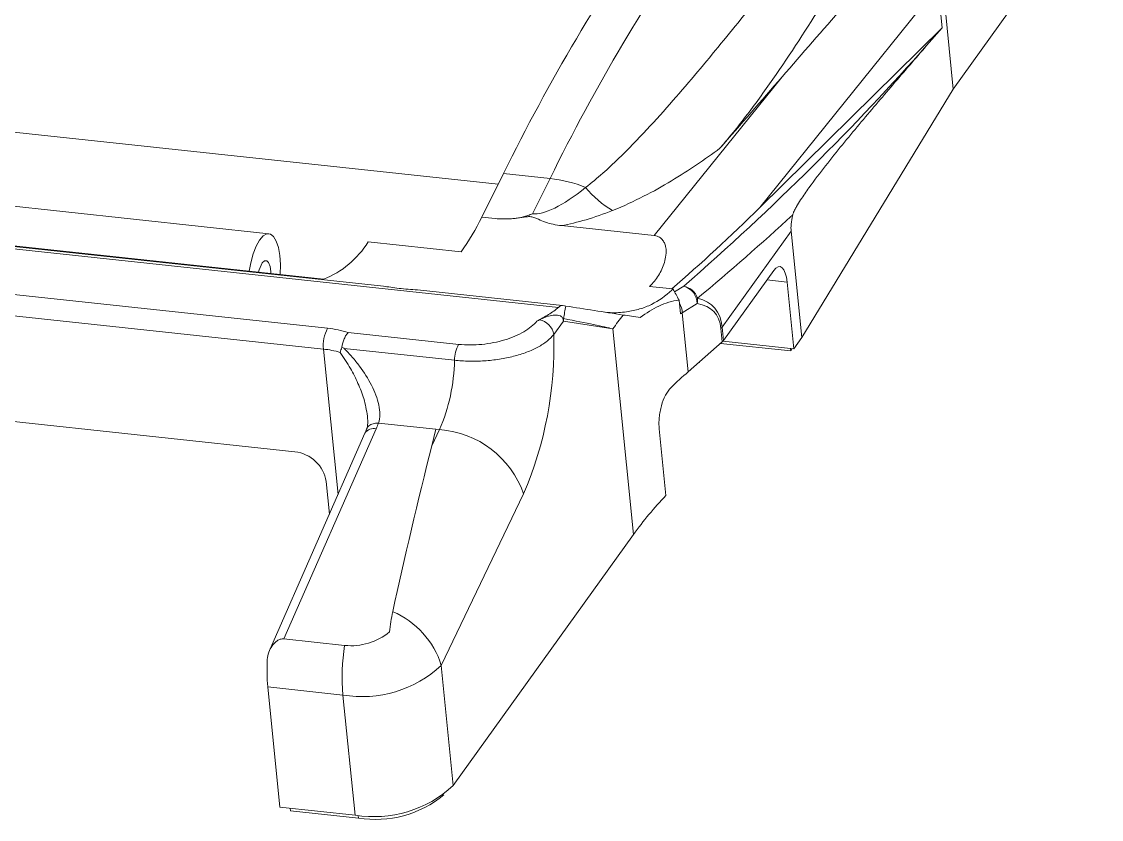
# Model space of a CAD drawing. Header units: inches. Extents: x 1430 to 4816, y 541 to 1061.
# Drawn here: x 2642.62 to 2691.9, y 708.75 to 745.17 of the extents above; entities that cross this region are included whole.
import ezdxf

# ---------------------------------------------------------------- set-up
doc = ezdxf.new("R2010")
doc.units = ezdxf.units.IN

msp = doc.modelspace()

# ---------------------------------------------------------------- linework, layer by layer
at = {"color": 7, "linetype": 'Continuous', "lineweight": 15}
for p, q in [((2691.899, 751.52), (2685.135, 742.092)), ((2684.435, 746.779), (2676.314, 736.689)), ((2684.435, 746.779), (2684.625, 744.892)), ((2684.763, 745.804), (2685.135, 742.092)), ((2676.314, 736.689), (2684.625, 744.892)), ((2683.921, 744.076), (2684.625, 744.892)), ((2671.495, 735.402), (2677.327, 742.647)), ((2685.135, 742.092), (2678.227, 730.749)), ((2664.617, 738.24), (2663.623, 736.249)), ((2666.74, 738.011), (2664.617, 738.24)), ((2665.936, 736.399), (2666.74, 738.011)), ((2667.119, 732.128), (2617.805, 737.435)), ((2653.907, 735.485), (2639.535, 737.031)), ((2626.066, 736.649), (2659.138, 733.09)), ((2663.623, 736.249), (2664.226, 736.184)), ((2656.402, 733.407), (2634.844, 735.726)), ((2667.267, 735.857), (2671.495, 735.402)), ((2677.74, 735.611), (2674.592, 731.224)), ((2677.74, 735.611), (2678.227, 730.749)), ((2658.433, 735.112), (2662.679, 734.655)), ((2625.554, 734.51), (2656.584, 731.17)), ((2676.947, 733.813), (2674.653, 730.616)), ((2656.401, 730.223), (2625.371, 733.562)), ((2654.422, 733.62), (2654.428, 733.632)), ((2677.861, 730.239), (2677.557, 733.278)), ((2660.689, 732.923), (2667.312, 732.21)), ((2672.343, 732.966), (2671.279, 733.08)), ((2672.625, 732.455), (2672.688, 731.826)), ((2673.456, 732.303), (2672.774, 731.879)), ((2672.774, 731.879), (2673.044, 729.189)), ((2667.347, 731.502), (2666.905, 730.887)), ((2669.6, 731.144), (2667.347, 731.502)), ((2657.531, 730.979), (2662.568, 730.437)), ((2670.542, 721.753), (2669.6, 731.144)), ((2674.594, 730.552), (2674.533, 731.16)), ((2674.592, 731.224), (2674.653, 730.616)), ((2674.594, 730.552), (2673.044, 729.189)), ((2677.721, 730.136), (2674.514, 730.481)), ((2674.629, 730.586), (2677.861, 730.239)), ((2677.861, 730.239), (2678.227, 730.749)), ((2662.378, 729.713), (2657.342, 730.255)), ((2677.721, 730.136), (2677.709, 730.255)), ((2677.788, 730.246), (2677.721, 730.136)), ((2673.52, 729.607), (2673.536, 729.605)), ((2673.536, 729.605), (2673.535, 729.62)), ((2673.536, 729.605), (2673.569, 729.65)), ((2627.657, 728.484), (2655.094, 725.532)), ((2661.533, 726.562), (2658.905, 726.845)), ((2658.293, 726.38), (2653.931, 716.463)), ((2658.808, 726.588), (2654.588, 716.995)), ((2661.342, 725.806), (2661.533, 726.562)), ((2661.342, 725.806), (2661.696, 726.545)), ((2661.696, 726.545), (2661.533, 726.562)), ((2672.024, 723.541), (2671.719, 726.58)), ((2656.523, 724.175), (2656.671, 722.693)), ((2665.532, 723.611), (2661.775, 715.78)), ((2670.542, 721.753), (2662.324, 710.3)), ((2657.364, 716.696), (2654.588, 716.995)), ((2661.775, 715.78), (2662.324, 710.3)), ((2657.288, 714.432), (2653.859, 714.801)), ((2653.859, 714.801), (2654.408, 709.321)), ((2657.838, 708.951), (2657.288, 714.432)), ((2654.408, 709.321), (2657.838, 708.951)), ((2654.887, 709.151), (2654.875, 709.27)), ((2654.887, 709.151), (2657.99, 708.818))]:
    msp.add_line(p, q, dxfattribs=at)
at = {"color": 8, "linetype": 'Continuous', "lineweight": 15}
for p, q in [((2664.373, 737.75), (2634.675, 740.946)), ((2677.557, 733.278), (2676.634, 733.377)), ((2672.422, 732.83), (2672.836, 733.088)), ((2657.066, 723.591), (2656.401, 730.223)), ((2657.99, 708.818), (2657.978, 708.938))]:
    msp.add_line(p, q, dxfattribs=at)
at = {"color": 7, "linetype": 'Continuous', "lineweight": 15, "flags": 128}
for points in [[(2653.002, 733.772), (2653.078, 734.161), (2653.191, 734.569), (2653.329, 734.92), (2653.483, 735.197), (2653.648, 735.386), (2653.814, 735.478), (2653.974, 735.468), (2654.119, 735.358), (2654.244, 735.152), (2654.341, 734.861), (2654.406, 734.498), (2654.435, 734.082), (2654.428, 733.632)], [(2653.607, 734.157), (2653.71, 734.253), (2653.81, 734.257), (2653.896, 734.168), (2653.96, 733.995), (2653.993, 733.758), (2653.997, 733.665)], [(2676.947, 733.813), (2677.044, 733.923), (2677.143, 733.981), (2677.239, 733.986), (2677.328, 733.938), (2677.407, 733.838), (2677.473, 733.691), (2677.524, 733.502), (2677.557, 733.278)]]:
    msp.add_lwpolyline(points, dxfattribs=at)
at = {"color": 7, "linetype": 'Continuous', "lineweight": 15}
for centre, radius, start, end in [((2744.044, 699.286), 88.464, 144.81975, 153.87504), ((2746.167, 699.058), 88.464, 144.81975, 153.87504), ((2666.057, 731.935), 6.114, 67.847, 83.5865), ((2671.72, 740.291), 4.304, 218.7328, 240.346), ((2653.016, 741.453), 11.815, 324.8749, 333.87), ((2654.859, 737.307), 4.194, 291.577, 328.4411), ((2654.804, 733.424), 1.404, 148.5418, 167.5671), ((2664.566, 728.337), 9.051, 27.0691, 30.7598), ((2672.631, 732.289), 0.825, 0.968, 75.5515), ((2672.715, 732.307), 0.79, 17.4548, 81.1766), ((2672.675, 732.467), 0.798, 348.0859, 5.4976), ((2693.666, 726.978), 26.72, 168.7561, 170.002), ((2682.595, 721.814), 15.997, 141.4764, 144.3195), ((2666.107, 730.76), 0.809, 9.0061, 79.8493), ((2667.285, 731.585), 0.0732, 25.582, 68.2496), ((2666.721, 731.437), 0.63, 5.9204, 20.035), ((2666.609, 731.586), 0.743, 353.5089, 2.3456), ((2657.983, 730.409), 1.593, 151.4346, 186.705), ((2656.086, 726.255), 4.941, 72.987, 84.2083), ((2649.669, 730.373), 17.245, 336.9127, 1.7075), ((2674.282, 731.45), 0.383, 310.8797, 323.8363), ((2663.837, 729.719), 1.459, 150.4822, 180.2373), ((2674.343, 730.842), 0.383, 310.8797, 323.8363), ((2656.002, 726.29), 3.952, 72.987, 84.2083), ((2653.945, 729.871), 8.435, 336.7754, 358.9244), ((2688.01, 712.162), 22.669, 131.3145, 134.0389), ((2661.391, 722.171), 4.384, 19.1668, 86.0081), ((2654.922, 723.92), 1.62, 9.0565, 83.9128), ((2684.605, 711.602), 17.345, 136.5007, 144.1772), ((2668.414, 716.37), 9.049, 168.0919, 174.0088), ((2658.008, 714.611), 3.944, 17.2479, 66.8205), ((2657.645, 719.476), 2.794, 264.2358, 309.3128), ((2666.538, 715.255), 9.286, 171.0717, 185.085), ((2662.3, 715.601), 8.479, 176.9143, 185.4164), ((2658.156, 719.681), 5.321, 260.6152, 312.8481), ((2658.705, 714.201), 5.321, 260.6152, 312.8481), ((2658.773, 713.681), 4.926, 260.8563, 309.3032)]:
    msp.add_arc(centre, radius, start, end, dxfattribs=at)
at = {"color": 8, "linetype": 'Continuous', "lineweight": 15}
for centre, radius, start, end in [((2671.937, 731.856), 0.838, 1.5671, 33.0065), ((2658.694, 726.128), 0.474, 76.1327, 147.9327)]:
    msp.add_arc(centre, radius, start, end, dxfattribs=at)
at = {"color": 7, "linetype": 'Continuous', "lineweight": 15}
for centre, major_axis, ratio, start_param, end_param in [((2671.338, 739.144), (19.722, 18.063), 0.206115, 4.600529, 5.203401), ((2677.959, 755.641), (12.338, 19.135), 0.168219, 3.225891, 3.60525), ((2678.268, 751.577), (14.445, 15.083), 0.334554, 3.573952, 3.773285), ((2674.354, 736.9), (8.214, 7.869), 0.133401, 4.333537, 4.824208), ((2671.363, 738.492), (20, 17.348), 0.22271, 4.625158, 4.843736), ((2725.107, 813.397), (47.223, 78.094), 0.04831, 3.004435, 3.077303), ((2653.545, 712.698), (20.673, 19.232), 0.19153, 6.138773, 6.430219), ((2652.951, 712.831), (21.28, 19.286), 0.207687, 6.130908, 6.422354), ((2702.192, 728.349), (35.588, -4.119), 0.018477, 3.589346, 3.637444), ((2702.421, 726.063), (35.028, 1.389), 0.365741, 2.565285, 2.569918), ((2594.837, 742.998), (75.152, -11.989), 0.009184, 0.103184, 0.267178), ((2655.541, 726.94), (3.379, 1.039), 0.704807, 5.736083, 5.835357), ((2661.654, 722.688), (3.701, 15.447), 0.06602, 1.383403, 1.87886)]:
    msp.add_ellipse(centre, major_axis=major_axis, ratio=ratio, start_param=start_param, end_param=end_param, dxfattribs=at)
for points, knots in [([(2677.327, 742.647), (2679.178, 744.781), (2681.032, 746.903), (2684.733, 751.128), (2686.58, 753.23), (2688.419, 755.326)], [0, 0, 0, 0, 0.5, 0.5, 1, 1, 1, 1]), ([(2668.363, 737.598), (2668.638, 737.811), (2668.894, 738.028), (2669.388, 738.465), (2669.624, 738.685), (2670.311, 739.349), (2670.742, 739.795), (2671.567, 740.683), (2671.963, 741.125), (2672.731, 742.003), (2673.103, 742.44), (2674.197, 743.741), (2674.894, 744.596), (2676.25, 746.274), (2676.91, 747.098), (2677.557, 747.905)], [0, 0, 0, 0, 0.0625, 0.0625, 0.125, 0.125, 0.25, 0.25, 0.375, 0.375, 0.5, 0.5, 0.75, 0.75, 1, 1, 1, 1]), ([(2674.487, 739.389), (2674.957, 739.925), (2675.398, 740.479), (2676.248, 741.607), (2676.657, 742.182), (2677.856, 743.92), (2678.617, 745.1), (2679.355, 746.282)], [0, 0, 0, 0, 0.25, 0.25, 0.5, 0.5, 1, 1, 1, 1]), ([(2683.921, 744.076), (2683.408, 743.481), (2682.896, 742.886), (2681.871, 741.69), (2681.358, 741.089), (2680.335, 739.866), (2679.823, 739.245), (2679.059, 738.268), (2678.805, 737.935), (2678.425, 737.407), (2678.299, 737.226), (2678.111, 736.937), (2678.048, 736.837), (2677.956, 736.677), (2677.925, 736.621), (2677.881, 736.531), (2677.866, 736.5), (2677.844, 736.449), (2677.837, 736.431), (2677.824, 736.393), (2677.817, 736.372), (2677.812, 736.349)], [0, 0, 0, 0, 0.25, 0.25, 0.5, 0.5, 0.75, 0.75, 0.875, 0.875, 0.9375, 0.9375, 0.96875, 0.96875, 0.984375, 0.984375, 0.992188, 0.992188, 0.996094, 0.996094, 1, 1, 1, 1]), ([(2674.487, 739.389), (2674.147, 739.135), (2673.795, 738.883), (2673.06, 738.386), (2672.676, 738.139), (2671.871, 737.656), (2671.452, 737.421), (2670.565, 736.969), (2670.098, 736.752), (2669.591, 736.551)], [0, 0, 0, 0, 0.25, 0.25, 0.5, 0.5, 0.75, 0.75, 1, 1, 1, 1]), ([(2664.226, 736.184), (2664.365, 736.169), (2664.506, 736.161), (2664.792, 736.159), (2664.939, 736.166), (2665.231, 736.198), (2665.376, 736.223), (2665.59, 736.277), (2665.66, 736.297), (2665.801, 736.344), (2665.87, 736.371), (2665.936, 736.399)], [0, 0, 0, 0, 0.25, 0.25, 0.5, 0.5, 0.75, 0.75, 0.875, 0.875, 1, 1, 1, 1]), ([(2667.267, 735.857), (2667.003, 735.886), (2666.757, 735.937), (2666.417, 736.054), (2666.31, 736.101), (2666.152, 736.173), (2666.1, 736.198), (2665.989, 736.241), (2665.929, 736.259), (2665.797, 736.273), (2665.726, 736.268), (2665.588, 736.251), (2665.519, 736.24), (2665.311, 736.207), (2665.173, 736.187), (2664.898, 736.164), (2664.762, 736.159), (2664.492, 736.162), (2664.357, 736.17), (2664.226, 736.184)], [0, 0, 0, 0, 0.25, 0.25, 0.375, 0.375, 0.4375, 0.4375, 0.5, 0.5, 0.5625, 0.5625, 0.625, 0.625, 0.75, 0.75, 0.875, 0.875, 1, 1, 1, 1]), ([(2671.279, 733.08), (2671.435, 733.233), (2671.57, 733.402), (2671.799, 733.768), (2671.893, 733.965), (2671.989, 734.284), (2672.013, 734.395), (2672.038, 734.621), (2672.039, 734.737), (2672.011, 734.91), (2671.996, 734.967), (2671.954, 735.079), (2671.925, 735.134), (2671.847, 735.238), (2671.797, 735.287), (2671.668, 735.364), (2671.588, 735.392), (2671.495, 735.402)], [0, 0, 0, 0, 0.25, 0.25, 0.5, 0.5, 0.625, 0.625, 0.75, 0.75, 0.8125, 0.8125, 0.875, 0.875, 0.9375, 0.9375, 1, 1, 1, 1]), ([(2660.689, 732.923), (2660.548, 732.939), (2660.402, 732.947), (2660.12, 732.966), (2659.981, 732.977), (2659.713, 733.006), (2659.586, 733.024), (2659.347, 733.061), (2659.235, 733.08), (2659.138, 733.09)], [0, 0, 0, 0, 0.25, 0.25, 0.5, 0.5, 0.75, 0.75, 1, 1, 1, 1]), ([(2672.343, 732.966), (2672.325, 732.948), (2672.031, 732.659), (2671.546, 732.316), (2670.836, 732.037), (2670.206, 731.91), (2669.694, 731.867), (2669.346, 731.897), (2669.281, 731.902)], [0, 0, 0, 0, 0.023016, 0.377708, 0.56101, 0.744276, 0.952195, 1, 1, 1, 1]), ([(2670.854, 731.659), (2671.125, 731.872), (2671.409, 732.051), (2672.001, 732.326), (2672.309, 732.422), (2672.625, 732.455)], [0, 0, 0, 0, 0.5, 0.5, 1, 1, 1, 1]), ([(2666.14, 731.497), (2666.318, 731.597), (2666.496, 731.697), (2666.836, 731.903), (2666.996, 732.009), (2667.119, 732.128)], [0, 0, 0, 0, 0.5, 0.5, 1, 1, 1, 1]), ([(2666.249, 731.556), (2666.435, 731.651), (2666.621, 731.722), (2666.9, 731.773), (2666.993, 731.78), (2667.126, 731.762), (2667.168, 731.752), (2667.247, 731.716), (2667.285, 731.69), (2667.313, 731.653)], [0, 0, 0, 0, 0.5, 0.5, 0.75, 0.75, 0.875, 0.875, 1, 1, 1, 1]), ([(2667.459, 732.188), (2667.888, 732.12), (2668.319, 732.052), (2669.189, 731.916), (2669.626, 731.847), (2670.079, 731.777)], [0, 0, 0, 0, 0.5, 0.5, 1, 1, 1, 1]), ([(2662.568, 730.437), (2662.738, 730.419), (2662.913, 730.41), (2663.271, 730.41), (2663.45, 730.42), (2663.807, 730.455), (2663.987, 730.482), (2664.337, 730.551), (2664.506, 730.593), (2664.831, 730.692), (2664.99, 730.749), (2665.283, 730.873), (2665.419, 730.941), (2665.669, 731.086), (2665.784, 731.165), (2665.983, 731.327), (2666.069, 731.411), (2666.14, 731.497)], [0, 0, 0, 0, 0.125, 0.125, 0.25, 0.25, 0.375, 0.375, 0.5, 0.5, 0.625, 0.625, 0.75, 0.75, 0.875, 0.875, 1, 1, 1, 1]), ([(2657.243, 730.301), (2657.259, 730.437), (2657.296, 730.575), (2657.373, 730.755), (2657.402, 730.81), (2657.464, 730.906), (2657.497, 730.947), (2657.531, 730.979)], [0, 0, 0, 0, 0.5, 0.5, 0.75, 0.75, 1, 1, 1, 1]), ([(2666.905, 730.887), (2666.823, 730.781), (2666.722, 730.681), (2666.541, 730.537), (2666.476, 730.49), (2666.336, 730.399), (2666.261, 730.354), (2666.026, 730.226), (2665.855, 730.149), (2665.484, 730.008), (2665.282, 729.945), (2664.865, 729.839), (2664.649, 729.795), (2664.201, 729.726), (2663.969, 729.701), (2663.51, 729.672), (2663.28, 729.666), (2662.821, 729.675), (2662.596, 729.689), (2662.378, 729.713)], [0, 0, 0, 0, 0.125, 0.125, 0.1875, 0.1875, 0.25, 0.25, 0.375, 0.375, 0.5, 0.5, 0.625, 0.625, 0.75, 0.75, 0.875, 0.875, 1, 1, 1, 1]), ([(2657.243, 730.301), (2657.274, 730.287), (2657.306, 730.272), (2657.337, 730.257), (2657.339, 730.256), (2657.34, 730.255), (2657.342, 730.255)], [0, 0, 0, 0, 0.0001545143, 0.0001545143, 0.0001545143, 0.0001621679, 0.0001621679, 0.0001621679, 0.0001621679]), ([(2657.342, 730.255), (2657.47, 730.128), (2657.592, 729.996), (2657.825, 729.725), (2657.937, 729.585), (2658.251, 729.161), (2658.436, 728.871), (2658.664, 728.423), (2658.733, 728.271), (2658.846, 727.97), (2658.891, 727.821), (2658.953, 727.524), (2658.97, 727.378), (2658.967, 727.101), (2658.948, 726.969), (2658.907, 726.845)], [0, 0, 0, 0, 0.125, 0.125, 0.25, 0.25, 0.5, 0.5, 0.625, 0.625, 0.75, 0.75, 0.875, 0.875, 1, 1, 1, 1]), ([(2671.719, 726.58), (2671.711, 726.661), (2671.707, 726.744), (2671.708, 726.917), (2671.712, 727.008), (2671.729, 727.189), (2671.742, 727.279), (2671.775, 727.46), (2671.796, 727.55), (2671.868, 727.81), (2671.932, 727.974), (2672.078, 728.253), (2672.162, 728.372), (2672.252, 728.458)], [0, 0, 0, 0, 0.125, 0.125, 0.25, 0.25, 0.375, 0.375, 0.5, 0.5, 0.75, 0.75, 1, 1, 1, 1]), ([(2658.404, 727.167), (2658.412, 727.08), (2658.429, 726.887), (2658.404, 726.685), (2658.369, 726.6), (2658.36, 726.577)], [0, 0, 0, 0, 0.369058, 0.825225, 1, 1, 1, 1]), ([(2658.904, 726.845), (2658.82, 726.841), (2658.651, 726.832), (2658.454, 726.732), (2658.395, 726.626), (2658.365, 726.574)], [0, 0, 0, 0, 0.334089, 0.668178, 1, 1, 1, 1]), ([(2658.361, 726.562), (2658.356, 726.547), (2658.337, 726.487), (2658.312, 726.426), (2658.293, 726.38)], [0, 0, 0, 0, 0.249667, 1, 1, 1, 1]), ([(2654.588, 716.995), (2654.535, 717), (2654.481, 716.994), (2654.377, 716.962), (2654.329, 716.938), (2654.191, 716.846), (2654.114, 716.764), (2653.986, 716.584), (2653.936, 716.487), (2653.861, 716.277), (2653.839, 716.169), (2653.833, 716.058)], [0, 0, 0, 0, 0.125, 0.125, 0.25, 0.25, 0.5, 0.5, 0.75, 0.75, 1, 1, 1, 1])]:
    msp.add_open_spline(points, degree=3, knots=knots, dxfattribs=at)
for points in [[(2677.327, 742.647), (2676.384, 741.56), (2675.438, 740.474), (2674.487, 739.389)], [(2667.119, 732.128), (2667.184, 732.191), (2667.251, 732.219), (2667.312, 732.21)], [(2667.312, 732.21), (2667.368, 732.202), (2667.416, 732.195), (2667.459, 732.188)], [(2666.249, 731.556), (2666.213, 731.537), (2666.176, 731.518), (2666.14, 731.497)], [(2657.243, 730.301), (2657.205, 730.219), (2657.177, 730.141), (2657.159, 730.07)]]:
    msp.add_open_spline(points, degree=3, dxfattribs=at)
at = {"color": 8, "linetype": 'Continuous', "lineweight": 15}
msp.add_open_spline([(2658.403, 727.167), (2658.36, 727.431), (2658.278, 727.925), (2657.983, 728.662), (2657.629, 729.376), (2657.322, 729.829), (2657.159, 730.07)], degree=3, knots=[0, 0, 0, 0, 0.269077, 0.502513, 0.736305, 1, 1, 1, 1], dxfattribs=at)

doc.saveas('drawing.dxf')
